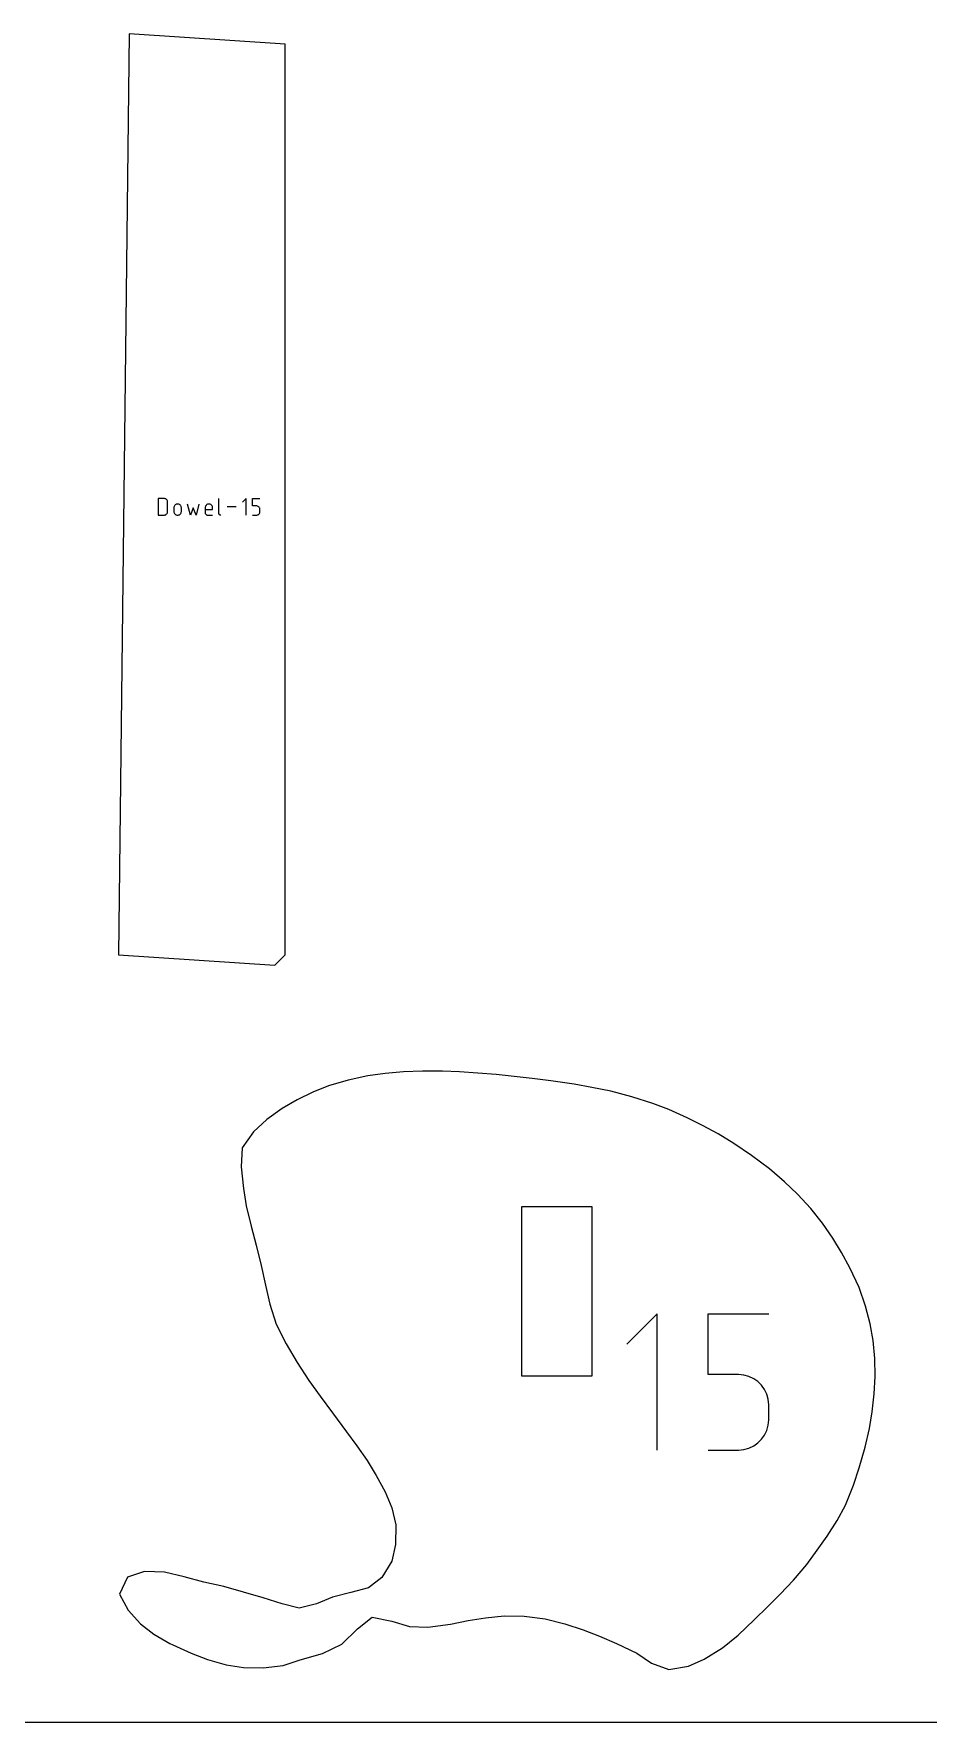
# Model space of a CAD drawing. Extents: x 0 to 300, y 0 to 147.
# Drawn here: x 121.4 to 148.3, y 0 to 50.8 of the extents above; entities that cross this region are included whole.
import ezdxf

# ---------------------------------------------------------------- set-up
doc = ezdxf.new("R2010")
doc.units = 0

msp = doc.modelspace()

# ---------------------------------------------------------------- linework, layer by layer
at = {"layer": 'annotation', "color": 1}
for p, q in [((125.331562, 36.783748), (125.163461, 36.783748)), ((125.163461, 36.783748), (125.163461, 36.279697)), ((125.351604, 36.78194), (125.331562, 36.783748)), ((125.370488, 36.77673), (125.351604, 36.78194)), ((125.387893, 36.768435), (125.370488, 36.77673)), ((125.403499, 36.757371), (125.387893, 36.768435)), ((125.416986, 36.743858), (125.403499, 36.757371)), ((125.428033, 36.728213), (125.416986, 36.743858)), ((125.43632, 36.710753), (125.428033, 36.728213)), ((125.441527, 36.691796), (125.43632, 36.710753)), ((125.443334, 36.671659), (125.441527, 36.691796)), ((125.443334, 36.39207), (125.443334, 36.671659)), ((125.443334, 36.671659), (125.443334, 36.671659)), ((125.639351, 36.542612), (125.634144, 36.523684)), ((125.647643, 36.56003), (125.639351, 36.542612)), ((125.658703, 36.575625), (125.647643, 36.56003)), ((125.672214, 36.589086), (125.658703, 36.575625)), ((125.687858, 36.600099), (125.672214, 36.589086)), ((125.70532, 36.608353), (125.687858, 36.600099)), ((125.724281, 36.613534), (125.70532, 36.608353)), ((125.744426, 36.615331), (125.724281, 36.613534)), ((125.764553, 36.613534), (125.744426, 36.615331)), ((125.744426, 36.615331), (125.744426, 36.615331)), ((125.783502, 36.608353), (125.764553, 36.613534)), ((125.800957, 36.600099), (125.783502, 36.608353)), ((125.816598, 36.589086), (125.800957, 36.600099)), ((125.830109, 36.575625), (125.816598, 36.589086)), ((125.841171, 36.56003), (125.830109, 36.575625)), ((125.849465, 36.542612), (125.841171, 36.56003)), ((125.854675, 36.523684), (125.849465, 36.542612)), ((126.129742, 36.279697), (126.045502, 36.615331)), ((126.381735, 36.615331), (126.297527, 36.279697)), ((126.577786, 36.542995), (126.572577, 36.524074)), ((126.586077, 36.560427), (126.577786, 36.542995)), ((126.597133, 36.576053), (126.586077, 36.560427)), ((126.610632, 36.589553), (126.597133, 36.576053)), ((126.626258, 36.600608), (126.610632, 36.589553)), ((126.643691, 36.608899), (126.626258, 36.600608)), ((126.662611, 36.614108), (126.643691, 36.608899)), ((126.6827, 36.615915), (126.662611, 36.614108)), ((126.702831, 36.614108), (126.6827, 36.615915)), ((126.6827, 36.615915), (126.6827, 36.615915)), ((126.721774, 36.608899), (126.702831, 36.614108)), ((126.739213, 36.600608), (126.721774, 36.608899)), ((126.754833, 36.589553), (126.739213, 36.600608)), ((126.76832, 36.576053), (126.754833, 36.589553)), ((126.779359, 36.560427), (126.76832, 36.576053)), ((126.787633, 36.542995), (126.779359, 36.560427)), ((126.792829, 36.524074), (126.787633, 36.542995)), ((126.983634, 36.335979), (126.983634, 36.784143)), ((127.805727, 36.783748), (127.69367, 36.671659)), ((127.805727, 36.279697), (127.805727, 36.783748)), ((127.99473, 36.559286), (127.99473, 36.783748)), ((127.99473, 36.783748), (128.218591, 36.783748)), ((128.10666, 36.559286), (127.99473, 36.559286)), ((128.126758, 36.55749), (128.10666, 36.559286)), ((128.145683, 36.552309), (128.126758, 36.55749)), ((128.163117, 36.544055), (128.145683, 36.552309)), ((128.178741, 36.533042), (128.163117, 36.544055)), ((125.163461, 36.280013), (125.331562, 36.280013)), ((125.163461, 36.279697), (125.163461, 36.280013)), ((125.331562, 36.280013), (125.351604, 36.28182)), ((125.331562, 36.280013), (125.331562, 36.280013)), ((125.351604, 36.28182), (125.370488, 36.287027)), ((125.370488, 36.287027), (125.387893, 36.295319)), ((125.387893, 36.295319), (125.403499, 36.306377)), ((125.403499, 36.306377), (125.416986, 36.319885)), ((125.416986, 36.319885), (125.428033, 36.335525)), ((125.428033, 36.335525), (125.43632, 36.352981)), ((125.43632, 36.352981), (125.441527, 36.371935)), ((125.441527, 36.371935), (125.443334, 36.39207)), ((125.634144, 36.523684), (125.632337, 36.503558)), ((125.632337, 36.503558), (125.632337, 36.391786)), ((125.632337, 36.391786), (125.632337, 36.391786)), ((125.632337, 36.391786), (125.634144, 36.371649)), ((125.634144, 36.371649), (125.639351, 36.352692)), ((125.639351, 36.352692), (125.647643, 36.335232)), ((125.647643, 36.335232), (125.658703, 36.319587)), ((125.658703, 36.319587), (125.672214, 36.306074)), ((125.672214, 36.306074), (125.687858, 36.295011)), ((125.687858, 36.295011), (125.70532, 36.286715)), ((125.70532, 36.286715), (125.724281, 36.281505)), ((125.724281, 36.281505), (125.744426, 36.279697)), ((125.744426, 36.279697), (125.764561, 36.281505)), ((125.744426, 36.279697), (125.744426, 36.279697)), ((125.764561, 36.281505), (125.783515, 36.286715)), ((125.783515, 36.286715), (125.800971, 36.295011)), ((125.800971, 36.295011), (125.816612, 36.306074)), ((125.816612, 36.306074), (125.830119, 36.319587)), ((125.830119, 36.319587), (125.841178, 36.335232)), ((125.841178, 36.335232), (125.849469, 36.352692)), ((125.849469, 36.352692), (125.854676, 36.371649)), ((125.856483, 36.503558), (125.854675, 36.523684)), ((125.854676, 36.371649), (125.856483, 36.391786)), ((125.856483, 36.391786), (125.856483, 36.503558)), ((125.856483, 36.503558), (125.856483, 36.503558)), ((126.213634, 36.503558), (126.129742, 36.279697)), ((126.297527, 36.279697), (126.213634, 36.503558)), ((126.572577, 36.524074), (126.57077, 36.503985)), ((126.57077, 36.503985), (126.57077, 36.364048)), ((126.57077, 36.447814), (126.794631, 36.447814)), ((126.57077, 36.364048), (126.57077, 36.364048)), ((126.57077, 36.364048), (126.572125, 36.348859)), ((126.572125, 36.348859), (126.57603, 36.334572)), ((126.57603, 36.334572), (126.582249, 36.321425)), ((126.582249, 36.321425), (126.590543, 36.309653)), ((126.590543, 36.309653), (126.600675, 36.299493)), ((126.600675, 36.299493), (126.612406, 36.291179)), ((126.612406, 36.291179), (126.625499, 36.284949)), ((126.625499, 36.284949), (126.639717, 36.281038)), ((126.639717, 36.281038), (126.654821, 36.279682)), ((126.654821, 36.279682), (126.794599, 36.279682)), ((126.794631, 36.503985), (126.792829, 36.524074)), ((126.794631, 36.447814), (126.794631, 36.503985)), ((126.794631, 36.503985), (126.794631, 36.503985)), ((126.984539, 36.325812), (126.983634, 36.335979)), ((126.987148, 36.316258), (126.984539, 36.325812)), ((126.991306, 36.307472), (126.987148, 36.316258)), ((126.996855, 36.299611), (126.991306, 36.307472)), ((127.003639, 36.292829), (126.996855, 36.299611)), ((127.011502, 36.287283), (127.003639, 36.292829)), ((127.020287, 36.283129), (127.011502, 36.287283)), ((127.029836, 36.280522), (127.020287, 36.283129)), ((127.039994, 36.279618), (127.029836, 36.280522)), ((127.039994, 36.279618), (127.039994, 36.279618)), ((127.504683, 36.531723), (127.229076, 36.531723)), ((127.99473, 36.279697), (128.10666, 36.279697)), ((128.10666, 36.279697), (128.12675, 36.281504)), ((128.10666, 36.279697), (128.10666, 36.279697)), ((128.12675, 36.281504), (128.14567, 36.286711)), ((128.14567, 36.286711), (128.163102, 36.295002)), ((128.163102, 36.295002), (128.178728, 36.306061)), ((128.178728, 36.306061), (128.192228, 36.319568)), ((128.192238, 36.519581), (128.178741, 36.533042)), ((128.192228, 36.319568), (128.203283, 36.335209)), ((128.20329, 36.503986), (128.192238, 36.519581)), ((128.203283, 36.335209), (128.211575, 36.352665)), ((128.211578, 36.486568), (128.20329, 36.503986)), ((128.211575, 36.352665), (128.216783, 36.371619)), ((128.216785, 36.46764), (128.211578, 36.486568)), ((128.216783, 36.371619), (128.218591, 36.391754)), ((128.218591, 36.447514), (128.216785, 36.46764)), ((128.218591, 36.391754), (128.218591, 36.447514)), ((128.218591, 36.447514), (128.218591, 36.447514)), ((140.147018, 12.271462), (139.237758, 11.361947)), ((140.147018, 8.181463), (140.147018, 12.271462)), ((141.680639, 10.450122), (141.680639, 12.271462)), ((141.680639, 12.271462), (143.497106, 12.271462)), ((142.588873, 10.450122), (141.680639, 10.450122)), ((142.751951, 10.435545), (142.588873, 10.450122)), ((142.905512, 10.393503), (142.751951, 10.435545)), ((143.046975, 10.326532), (142.905512, 10.393503)), ((143.173757, 10.237167), (143.046975, 10.326532)), ((143.283278, 10.127943), (143.173757, 10.237167)), ((143.372955, 10.001397), (143.283278, 10.127943)), ((143.440207, 9.860062), (143.372955, 10.001397)), ((143.482451, 9.706475), (143.440207, 9.860062)), ((143.497106, 9.543171), (143.482451, 9.706475)), ((143.497106, 9.090722), (143.497106, 9.543171)), ((143.497106, 9.543171), (143.497106, 9.543171)), ((143.283194, 8.504987), (143.372898, 8.631898)), ((143.372898, 8.631898), (143.440177, 8.77354)), ((143.440177, 8.77354), (143.482443, 8.927339)), ((143.482443, 8.927339), (143.497106, 9.090722)), ((141.680639, 8.181463), (142.588873, 8.181463)), ((142.588873, 8.181463), (142.751883, 8.196119)), ((142.588873, 8.181463), (142.588873, 8.181463)), ((142.751883, 8.196119), (142.905408, 8.238373)), ((142.905408, 8.238373), (143.046861, 8.305652)), ((143.046861, 8.305652), (143.173652, 8.395381)), ((143.173652, 8.395381), (143.283194, 8.504987))]:
    msp.add_line(p, q, dxfattribs=at)
at = {"layer": 'boundary', "color": 5}
for p, q in [((124.284817, 50.750494), (123.972317, 23.062994)), ((128.972317, 50.437994), (124.284817, 50.750494)), ((128.972317, 23.062994), (128.972317, 50.437994)), ((123.972317, 23.062994), (128.659817, 22.750494)), ((128.659817, 22.750494), (128.972317, 23.062994)), ((130.869795, 19.303363), (130.279157, 19.123757)), ((131.46149, 19.426971), (130.869795, 19.303363)), ((131.98122, 19.50146), (131.46149, 19.426971)), ((132.526415, 19.550483), (131.98122, 19.50146)), ((133.097234, 19.573883), (132.526415, 19.550483)), ((133.695737, 19.569599), (133.097234, 19.573883)), ((134.207468, 19.548857), (133.695737, 19.569599)), ((134.765376, 19.512546), (134.207468, 19.548857)), ((135.312853, 19.465804), (134.765376, 19.512546)), ((135.852949, 19.411681), (135.312853, 19.465804)), ((136.38959, 19.350468), (135.852949, 19.411681)), ((136.956913, 19.279519), (136.38959, 19.350468)), ((129.802442, 18.937998), (129.331046, 18.709144)), ((130.279157, 19.123757), (129.802442, 18.937998)), ((137.654363, 19.176288), (136.956913, 19.279519)), ((138.188105, 19.083027), (137.654363, 19.176288)), ((138.757086, 18.964893), (138.188105, 19.083027)), ((139.390138, 18.799047), (138.757086, 18.964893)), ((140.018978, 18.594329), (139.390138, 18.799047)), ((128.881697, 18.44368), (128.423821, 18.114925)), ((129.331046, 18.709144), (128.881697, 18.44368)), ((140.499733, 18.412035), (140.018978, 18.594329)), ((141.052935, 18.167298), (140.499733, 18.412035)), ((128.423821, 18.114925), (128.019785, 17.743167)), ((141.507822, 17.939791), (141.052935, 18.167298)), ((141.983929, 17.680807), (141.507822, 17.939791)), ((127.680429, 17.265843), (127.655259, 16.696795)), ((128.019785, 17.743167), (127.680429, 17.265843)), ((142.451278, 17.393836), (141.983929, 17.680807)), ((142.981798, 17.03692), (142.451278, 17.393836)), ((143.518907, 16.629378), (142.981798, 17.03692)), ((127.655259, 16.696795), (127.72031, 16.037525)), ((143.969902, 16.238167), (143.518907, 16.629378)), ((127.72031, 16.037525), (127.806047, 15.524311)), ((144.360804, 15.868114), (143.969902, 16.238167)), ((144.758513, 15.44094), (144.360804, 15.868114)), ((127.806047, 15.524311), (127.955897, 14.910609)), ((145.109972, 15.00167), (144.758513, 15.44094)), ((127.955897, 14.910609), (128.104422, 14.337139)), ((145.425795, 14.549612), (145.109972, 15.00167)), ((128.104422, 14.337139), (128.251582, 13.723596)), ((145.687664, 14.114081), (145.425795, 14.549612)), ((128.251582, 13.723596), (128.38753, 13.134701)), ((145.936808, 13.658284), (145.687664, 14.114081)), ((146.21138, 13.064064), (145.936808, 13.658284)), ((128.38753, 13.134701), (128.513016, 12.570833)), ((146.408568, 12.501847), (146.21138, 13.064064)), ((128.513016, 12.570833), (128.699606, 11.961229)), ((146.544068, 11.978318), (146.408568, 12.501847)), ((128.699606, 11.961229), (129.001102, 11.371397)), ((146.633473, 11.474311), (146.544068, 11.978318)), ((129.001102, 11.371397), (129.333109, 10.812075)), ((146.68358, 10.930199), (146.633473, 11.474311)), ((129.333109, 10.812075), (129.68466, 10.275031)), ((146.691522, 10.39008), (146.68358, 10.930199)), ((129.68466, 10.275031), (130.027099, 9.795861)), ((146.664386, 9.869155), (146.691522, 10.39008)), ((130.027099, 9.795861), (130.39666, 9.295671)), ((146.606728, 9.332594), (146.664386, 9.869155)), ((130.39666, 9.295671), (130.816364, 8.730017)), ((146.520109, 8.82596), (146.606728, 9.332594)), ((130.816364, 8.730017), (131.125972, 8.310314)), ((146.39504, 8.264783), (146.520109, 8.82596)), ((131.125972, 8.310314), (131.433598, 7.867595)), ((146.217826, 7.648417), (146.39504, 8.264783)), ((131.433598, 7.867595), (131.711712, 7.418985)), ((146.040868, 7.121876), (146.217826, 7.648417)), ((131.711712, 7.418985), (131.978595, 6.921154)), ((145.802279, 6.527657), (146.040868, 7.121876)), ((131.978595, 6.921154), (132.179317, 6.447393)), ((132.179317, 6.447393), (132.295117, 5.933438)), ((145.549242, 6.06151), (145.802279, 6.527657)), ((132.295117, 5.933438), (132.293479, 5.339219)), ((144.955023, 5.169602), (145.252132, 5.592123)), ((145.252132, 5.592123), (145.549242, 6.06151)), ((132.293479, 5.339219), (132.179317, 4.838709)), ((144.643509, 4.745), (144.955023, 5.169602)), ((132.179317, 4.838709), (131.882208, 4.354239)), ((144.244126, 4.267214), (144.643509, 4.745)), ((124.243748, 4.357861), (123.999142, 3.853672)), ((124.751581, 4.535097), (124.243748, 4.357861)), ((125.3458, 4.513191), (124.751581, 4.535097)), ((125.940019, 4.367845), (125.3458, 4.513191)), ((126.534237, 4.212734), (125.940019, 4.367845)), ((127.128457, 4.077111), (126.534237, 4.212734)), ((127.722676, 3.91397), (127.128457, 4.077111)), ((131.882208, 4.354239), (131.477799, 4.043482)), ((143.844045, 3.853672), (144.244126, 4.267214)), ((123.999142, 3.853672), (124.262009, 3.3641)), ((128.316895, 3.738989), (127.722676, 3.91397)), ((128.886808, 3.563194), (128.316895, 3.738989)), ((129.393629, 3.432602), (128.886808, 3.563194)), ((129.911099, 3.556563), (129.393629, 3.432602)), ((130.396661, 3.757749), (129.911099, 3.556563)), ((130.946761, 3.904018), (130.396661, 3.757749)), ((131.477799, 4.043482), (130.946761, 3.904018)), ((143.469477, 3.478263), (143.844045, 3.853672)), ((124.262009, 3.3641), (124.62797, 2.962344)), ((131.143002, 2.810221), (131.585098, 3.158925)), ((131.585098, 3.158925), (132.179317, 3.035781)), ((133.936139, 2.94575), (134.470968, 3.054027)), ((134.470968, 3.054027), (134.989379, 3.13582)), ((134.989379, 3.13582), (135.550628, 3.193969)), ((135.550628, 3.193969), (136.15692, 3.183037)), ((136.15692, 3.183037), (136.787609, 3.104472)), ((136.787609, 3.104472), (137.377536, 2.962344)), ((142.578148, 2.613993), (143.061605, 3.073105)), ((143.061605, 3.073105), (143.469477, 3.478263)), ((124.62797, 2.962344), (125.031709, 2.6463)), ((125.031709, 2.6463), (125.509904, 2.368124)), ((130.672726, 2.344626), (131.143002, 2.810221)), ((132.179317, 3.035781), (132.711495, 2.878539)), ((132.711495, 2.878539), (133.258595, 2.858769)), ((133.258595, 2.858769), (133.936139, 2.94575)), ((137.377536, 2.962344), (137.926088, 2.781351)), ((137.926088, 2.781351), (138.418615, 2.59118)), ((138.418615, 2.59118), (138.929896, 2.368124)), ((142.113674, 2.23838), (142.578148, 2.613993)), ((125.509904, 2.368124), (125.601844, 2.321643)), ((125.601844, 2.321643), (126.148196, 2.071015)), ((126.148196, 2.071015), (126.641673, 1.88134)), ((129.426057, 1.871612), (130.095623, 2.068371)), ((130.095623, 2.068371), (130.672726, 2.344626)), ((138.929896, 2.368124), (139.53516, 2.071015)), ((139.53516, 2.071015), (139.972573, 1.773906)), ((141.563215, 1.89751), (142.113674, 2.23838)), ((126.641673, 1.88134), (127.203519, 1.721474)), ((127.203519, 1.721474), (127.722676, 1.6453)), ((127.722676, 1.6453), (128.316895, 1.638729)), ((128.316895, 1.638729), (128.911113, 1.705278)), ((128.911113, 1.705278), (129.426057, 1.871612)), ((139.972573, 1.773906), (140.498382, 1.5875)), ((140.498382, 1.5875), (141.0926, 1.684479)), ((141.0926, 1.684479), (141.563215, 1.89751))]:
    msp.add_line(p, q, dxfattribs=at)
at = {"layer": 'frame', "color": 5}
msp.add_line((0, 0), (299.72, 0), dxfattribs=at)
at = {"layer": 'hole', "color": 5}
for p, q in [((136.085894, 10.403394), (136.085894, 15.505394)), ((136.085894, 15.505394), (138.187894, 15.505394)), ((138.187894, 15.505394), (138.187894, 10.403394)), ((138.187894, 10.403394), (136.085894, 10.403394))]:
    msp.add_line(p, q, dxfattribs=at)

doc.saveas('drawing.dxf')
